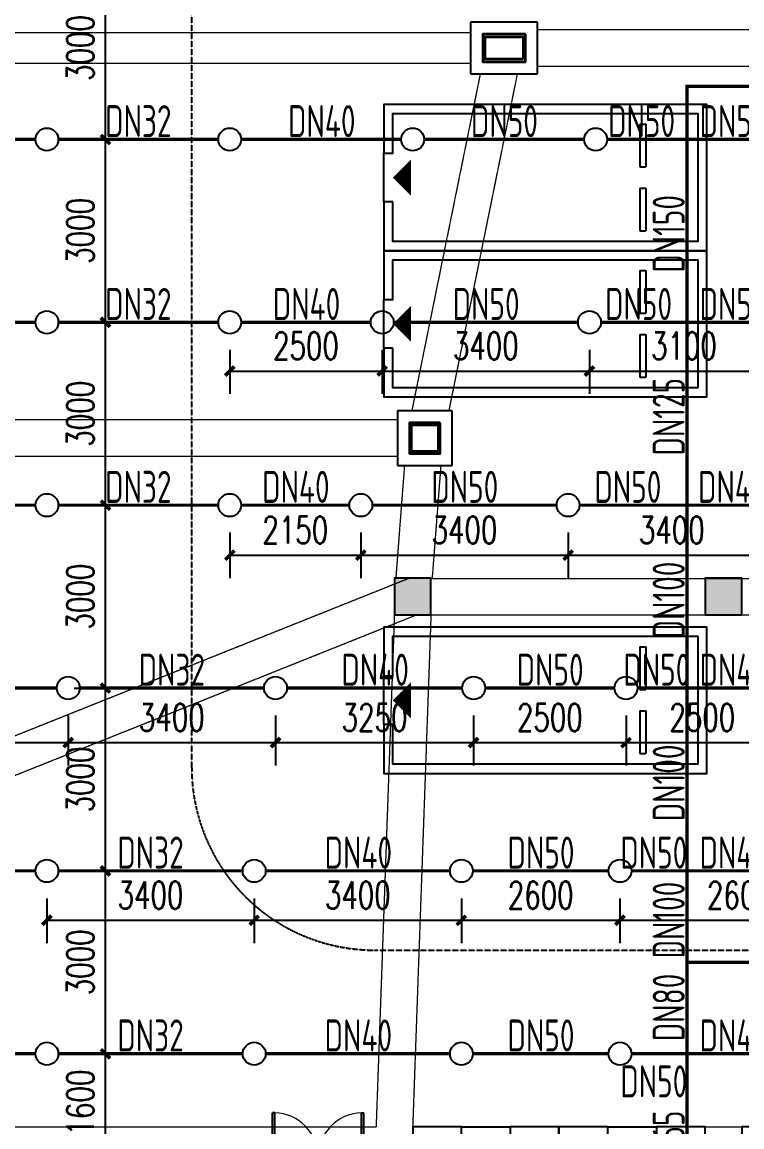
# Model space of a CAD drawing. Extents: x 6824721 to 16538177, y 2478193 to 6665639.
# Drawn here: x 8877308 to 8889114, y 2886751 to 2904876 of the extents above; entities that cross this region are included whole.
import ezdxf

# ---------------------------------------------------------------- set-up
doc = ezdxf.new("R2010")
doc.units = 0
doc.header["$LTSCALE"] = 10
doc.linetypes.add('__DASH', pattern=[0.35, 0.25, -0.1])
doc.linetypes.add('DASH', pattern=[0.35, 0.25, -0.1])
for name, color, linetype in [('0-wo', 8, 'Continuous'), ('00-停车位', 67, 'Continuous'), ('PUB_HATCH', 8, 'Continuous'), ('S-梁-虚线', 4, 'DASH'), ('W-EQUIP_喷头', 7, 'Continuous'), ('W-PIPE-喷淋中', 6, 'Continuous'), ('W-TEXT_喷淋', 7, 'Continuous'), ('W-TWT_DIM', 3, 'Continuous')]:
    doc.layers.add(name, color=color, linetype=linetype)
doc.layers.add('钢梁', color=141, linetype='Continuous', lineweight=18)
doc.styles.add('8B2_02', font='tssdeng.shx', dxfattribs={"width": 0.7, "bigfont": 'TSSDCHN.shx'})
doc.styles.add('_TCH_DIM_T3', font='SIMPLEX', dxfattribs={"width": 0.705882, "bigfont": 'GBCBIG'})
doc.dimstyles.new('_TWT_ARCH&&150', dxfattribs={"dimtxt": 446.25, "dimasz": 150, "dimexe": 375, "dimexo": 450, "dimgap": 189.375, "dimtad": 1, "dimdec": 0, "dimzin": 0, "dimdsep": 46, "dimtxsty": '_TCH_DIM_T3', "dimblk": 'ARCHTICK', "dimcen": 0.09, "dimclrt": 7, "dimazin": 2, "dimtfac": 1, "dimtdec": 0, "dimtix": 1, "dimtmove": 2, "dimatfit": 3, "dimfxl": 0, "dimtolj": 1, "dimtzin": 0, "dimarcsym": 0})

# ---------------------------------------------------------------- blocks, each defined once
blk = doc.blocks.new('车位2400x5300')
at = {"layer": '00-停车位', "color": 251}
for p, q in [((-875, -1000), (-175, -1000)), ((-875, -1100), (-875, -1000)), ((-175, -1100), (-175, -1000)), ((175, -1000), (875, -1000)), ((175, -1100), (175, -1000)), ((875, -1100), (875, -1000)), ((-875, -1100), (-175, -1100)), ((175, -1100), (875, -1100)), ((400, -5300), (-400, -5300))]:
    blk.add_line(p, q, dxfattribs=at)
blk.add_lwpolyline([(400, -5150), (400, -5300), (1200, -5300), (1200, 0), (-1200, 0), (-1200, -5300), (-400, -5300), (-400, -5150), (-1050, -5150), (-1050, -150), (1050, -150), (1050, -5150), (400, -5150)], dxfattribs=at)
blk.add_lwpolyline([(0, -5150, 0, 600, 0), (0, -4850, 600, 600, 0)], format="xyseb", dxfattribs=at)
blk = doc.blocks.new('_FZH')
blk.add_lwpolyline([(-0.5, -0.5), (0.5, -0.5), (0.5, 0.5), (-0.5, 0.5)], close=True)
at = {"layer": 'PUB_HATCH'}
blk.add_solid([(-0.5, -0.5), (0.5, -0.5), (-0.5, 0.5), (0.5, 0.5)], dxfattribs=at)
blk = doc.blocks.new('$DorLib2D$00000002')
for p, q in [((-0.5, 0), (-0.5, 0.4875)), ((-0.475, 0.4875), (-0.5, 0.4875)), ((-0.475, 0), (-0.475, 0.4875)), ((0.475, 0), (0.475, 0.4875)), ((0.475, 0.4875), (0.5, 0.4875)), ((0.5, 0), (0.5, 0.4875)), ((-0.5, 0), (-0.475, 0)), ((0.5, 0), (0.475, 0))]:
    blk.add_line(p, q)
at = {"lineweight": 13}
for centre, start, end in [((-0.4875, 0), 0, 88.53072), ((0.4875, 0), 91.46928, 180)]:
    blk.add_arc(centre, 0.4875, start, end, dxfattribs=at)
blk = doc.blocks.new('LIANGMOBAN')
at = {"layer": 'S-梁-虚线', "color": 8, "lineweight": 18}
for p, q in [((2015191, 190728), (2007166, 190728)), ((2024441, 190778), (2016291, 190778)), ((2007166, 190228), (2015191, 190228)), ((2016291, 190178), (2024416, 190178)), ((2015349, 190053), (2014227, 184528)), ((2014839, 184528), (2015961, 190053)), ((2013991, 184378), (2006991, 184378)), ((2013991, 183778), (2006991, 183778)), ((2014106, 183628), (2013964, 181778)), ((2014565, 181777), (2014708, 183628)), ((2014184, 181778), (2006996, 178903)), ((2014541, 181778), (2024391, 181778)), ((2007166, 178325), (2014299, 181178)), ((2013941, 181178), (2013641, 172778)), ((2014541, 181178), (2014241, 172778)), ((2014541, 181178), (2024391, 181178)), ((2007041, 172778), (2013641, 172778)), ((2014241, 172778), (2024416, 172778))]:
    blk.add_line(p, q, dxfattribs=at)
blk = doc.blocks.new('_ArchTick')
at = {"color": 0, "linetype": 'ByBlock', "const_width": 0.4}
blk.add_lwpolyline([(-0.5, -0.5), (0.5, 0.5)], dxfattribs=at)
blk = doc.blocks.new('*D816')
at = {"layer": 'Defpoints', "color": 0, "transparency": 16777216}
for p in [(8877714, 2890951), (8881114, 2890951), (8881114, 2890141)]:
    blk.add_point(p, dxfattribs=at)
at = {"layer": 'W-TWT_DIM', "color": 0, "lineweight": -2, "transparency": 16777216}
for p, q in [((8877714, 2890501), (8877714, 2889766)), ((8881114, 2890501), (8881114, 2889766)), ((8877714, 2890141), (8881114, 2890141))]:
    blk.add_line(p, q, dxfattribs=at)
at = {"layer": 'W-TWT_DIM', "color": 0, "lineweight": -2, "transparency": 16777216, "xscale": 150, "yscale": 150, "zscale": 150, "rotation": 180}
blk.add_blockref('_ArchTick', (8877714, 2890141), dxfattribs=at)
at = {"layer": 'W-TWT_DIM', "color": 0, "lineweight": -2, "transparency": 16777216, "xscale": 150, "yscale": 150, "zscale": 150}
blk.add_blockref('_ArchTick', (8881114, 2890141), dxfattribs=at)
at = {"layer": 'W-TWT_DIM', "color": 7, "transparency": 16777216, "insert": (8879414, 2890554), "char_height": 446.2, "attachment_point": 5, "style": '_TCH_DIM_T3'}
blk.add_mtext('\\A1;3400', dxfattribs=at)
blk = doc.blocks.new('*D817')
at = {"layer": 'Defpoints', "color": 0, "transparency": 16777216}
for p in [(8881114, 2890951), (8884514, 2890951), (8884514, 2890141)]:
    blk.add_point(p, dxfattribs=at)
at = {"layer": 'W-TWT_DIM', "color": 0, "lineweight": -2, "transparency": 16777216}
for p, q in [((8881114, 2890501), (8881114, 2889766)), ((8884514, 2890501), (8884514, 2889766)), ((8881114, 2890141), (8884514, 2890141))]:
    blk.add_line(p, q, dxfattribs=at)
at = {"layer": 'W-TWT_DIM', "color": 0, "lineweight": -2, "transparency": 16777216, "xscale": 150, "yscale": 150, "zscale": 150, "rotation": 180}
blk.add_blockref('_ArchTick', (8881114, 2890141), dxfattribs=at)
at = {"layer": 'W-TWT_DIM', "color": 0, "lineweight": -2, "transparency": 16777216, "xscale": 150, "yscale": 150, "zscale": 150}
blk.add_blockref('_ArchTick', (8884514, 2890141), dxfattribs=at)
at = {"layer": 'W-TWT_DIM', "color": 7, "transparency": 16777216, "insert": (8882814, 2890554), "char_height": 446.2, "attachment_point": 5, "style": '_TCH_DIM_T3'}
blk.add_mtext('\\A1;3400', dxfattribs=at)
blk = doc.blocks.new('*D818')
at = {"layer": 'Defpoints', "color": 0, "transparency": 16777216}
for p in [(8884514, 2890951), (8887114, 2890951), (8887114, 2890141)]:
    blk.add_point(p, dxfattribs=at)
at = {"layer": 'W-TWT_DIM', "color": 0, "lineweight": -2, "transparency": 16777216}
for p, q in [((8884514, 2890501), (8884514, 2889766)), ((8887114, 2890501), (8887114, 2889766)), ((8884514, 2890141), (8887114, 2890141))]:
    blk.add_line(p, q, dxfattribs=at)
at = {"layer": 'W-TWT_DIM', "color": 0, "lineweight": -2, "transparency": 16777216, "xscale": 150, "yscale": 150, "zscale": 150, "rotation": 180}
blk.add_blockref('_ArchTick', (8884514, 2890141), dxfattribs=at)
at = {"layer": 'W-TWT_DIM', "color": 0, "lineweight": -2, "transparency": 16777216, "xscale": 150, "yscale": 150, "zscale": 150}
blk.add_blockref('_ArchTick', (8887114, 2890141), dxfattribs=at)
at = {"layer": 'W-TWT_DIM', "color": 7, "transparency": 16777216, "insert": (8885814, 2890554), "char_height": 446.2, "attachment_point": 5, "style": '_TCH_DIM_T3'}
blk.add_mtext('\\A1;2600', dxfattribs=at)
blk = doc.blocks.new('*D819')
at = {"layer": 'Defpoints', "color": 0, "transparency": 16777216}
for p in [(8887114, 2890951), (8889714, 2890951), (8889714, 2890141)]:
    blk.add_point(p, dxfattribs=at)
at = {"layer": 'W-TWT_DIM', "color": 0, "lineweight": -2, "transparency": 16777216}
for p, q in [((8887114, 2890501), (8887114, 2889766)), ((8889714, 2890501), (8889714, 2889766)), ((8887114, 2890141), (8889714, 2890141))]:
    blk.add_line(p, q, dxfattribs=at)
at = {"layer": 'W-TWT_DIM', "color": 0, "lineweight": -2, "transparency": 16777216, "xscale": 150, "yscale": 150, "zscale": 150, "rotation": 180}
blk.add_blockref('_ArchTick', (8887114, 2890141), dxfattribs=at)
at = {"layer": 'W-TWT_DIM', "color": 0, "lineweight": -2, "transparency": 16777216, "xscale": 150, "yscale": 150, "zscale": 150}
blk.add_blockref('_ArchTick', (8889714, 2890141), dxfattribs=at)
at = {"layer": 'W-TWT_DIM', "color": 7, "transparency": 16777216, "insert": (8889081, 2890554), "char_height": 446.2, "attachment_point": 5, "style": '_TCH_DIM_T3'}
blk.add_mtext('\\A1;2600', dxfattribs=at)
blk = doc.blocks.new('*D820')
at = {"layer": 'Defpoints', "color": 0, "transparency": 16777216}
for p in [(8880714, 2896951), (8882864, 2896951), (8882864, 2896131)]:
    blk.add_point(p, dxfattribs=at)
at = {"layer": 'W-TWT_DIM', "color": 0, "lineweight": -2, "transparency": 16777216}
for p, q in [((8880714, 2896501), (8880714, 2895756)), ((8882864, 2896501), (8882864, 2895756)), ((8880714, 2896131), (8882864, 2896131))]:
    blk.add_line(p, q, dxfattribs=at)
at = {"layer": 'W-TWT_DIM', "color": 0, "lineweight": -2, "transparency": 16777216, "xscale": 150, "yscale": 150, "zscale": 150, "rotation": 180}
blk.add_blockref('_ArchTick', (8880714, 2896131), dxfattribs=at)
at = {"layer": 'W-TWT_DIM', "color": 0, "lineweight": -2, "transparency": 16777216, "xscale": 150, "yscale": 150, "zscale": 150}
blk.add_blockref('_ArchTick', (8882864, 2896131), dxfattribs=at)
at = {"layer": 'W-TWT_DIM', "color": 7, "transparency": 16777216, "insert": (8881789, 2896544), "char_height": 446.2, "attachment_point": 5, "style": '_TCH_DIM_T3'}
blk.add_mtext('\\A1;2150', dxfattribs=at)
blk = doc.blocks.new('*D821')
at = {"layer": 'Defpoints', "color": 0, "transparency": 16777216}
for p in [(8882864, 2896951), (8886264, 2896951), (8886264, 2896131)]:
    blk.add_point(p, dxfattribs=at)
at = {"layer": 'W-TWT_DIM', "color": 0, "lineweight": -2, "transparency": 16777216}
for p, q in [((8882864, 2896501), (8882864, 2895756)), ((8886264, 2896501), (8886264, 2895756)), ((8882864, 2896131), (8886264, 2896131))]:
    blk.add_line(p, q, dxfattribs=at)
at = {"layer": 'W-TWT_DIM', "color": 0, "lineweight": -2, "transparency": 16777216, "xscale": 150, "yscale": 150, "zscale": 150, "rotation": 180}
blk.add_blockref('_ArchTick', (8882864, 2896131), dxfattribs=at)
at = {"layer": 'W-TWT_DIM', "color": 0, "lineweight": -2, "transparency": 16777216, "xscale": 150, "yscale": 150, "zscale": 150}
blk.add_blockref('_ArchTick', (8886264, 2896131), dxfattribs=at)
at = {"layer": 'W-TWT_DIM', "color": 7, "transparency": 16777216, "insert": (8884564, 2896544), "char_height": 446.2, "attachment_point": 5, "style": '_TCH_DIM_T3'}
blk.add_mtext('\\A1;3400', dxfattribs=at)
blk = doc.blocks.new('*D822')
at = {"layer": 'Defpoints', "color": 0, "transparency": 16777216}
for p in [(8886264, 2896951), (8889664, 2896951), (8889664, 2896131)]:
    blk.add_point(p, dxfattribs=at)
at = {"layer": 'W-TWT_DIM', "color": 0, "lineweight": -2, "transparency": 16777216}
for p, q in [((8886264, 2896501), (8886264, 2895756)), ((8889664, 2896501), (8889664, 2895756)), ((8886264, 2896131), (8889664, 2896131))]:
    blk.add_line(p, q, dxfattribs=at)
at = {"layer": 'W-TWT_DIM', "color": 0, "lineweight": -2, "transparency": 16777216, "xscale": 150, "yscale": 150, "zscale": 150, "rotation": 180}
blk.add_blockref('_ArchTick', (8886264, 2896131), dxfattribs=at)
at = {"layer": 'W-TWT_DIM', "color": 0, "lineweight": -2, "transparency": 16777216, "xscale": 150, "yscale": 150, "zscale": 150}
blk.add_blockref('_ArchTick', (8889664, 2896131), dxfattribs=at)
at = {"layer": 'W-TWT_DIM', "color": 7, "transparency": 16777216, "insert": (8887964, 2896544), "char_height": 446.2, "attachment_point": 5, "style": '_TCH_DIM_T3'}
blk.add_mtext('\\A1;3400', dxfattribs=at)
blk = doc.blocks.new('*D824')
at = {"layer": 'Defpoints', "color": 0, "transparency": 16777216}
for p in [(8874714, 2893951), (8878064, 2893951), (8878064, 2893056)]:
    blk.add_point(p, dxfattribs=at)
at = {"layer": 'W-TWT_DIM', "color": 0, "lineweight": -2, "transparency": 16777216}
for p, q in [((8874714, 2893501), (8874714, 2892681)), ((8878064, 2893501), (8878064, 2892681)), ((8874714, 2893056), (8878064, 2893056))]:
    blk.add_line(p, q, dxfattribs=at)
at = {"layer": 'W-TWT_DIM', "color": 0, "lineweight": -2, "transparency": 16777216, "xscale": 150, "yscale": 150, "zscale": 150, "rotation": 180}
blk.add_blockref('_ArchTick', (8874714, 2893056), dxfattribs=at)
at = {"layer": 'W-TWT_DIM', "color": 0, "lineweight": -2, "transparency": 16777216, "xscale": 150, "yscale": 150, "zscale": 150}
blk.add_blockref('_ArchTick', (8878064, 2893056), dxfattribs=at)
at = {"layer": 'W-TWT_DIM', "color": 7, "transparency": 16777216, "insert": (8876389, 2893469), "char_height": 446.2, "attachment_point": 5, "style": '_TCH_DIM_T3'}
blk.add_mtext('\\A1;3350', dxfattribs=at)
blk = doc.blocks.new('*D825')
at = {"layer": 'Defpoints', "color": 0, "transparency": 16777216}
for p in [(8878064, 2893951), (8881464, 2893951), (8881464, 2893056)]:
    blk.add_point(p, dxfattribs=at)
at = {"layer": 'W-TWT_DIM', "color": 0, "lineweight": -2, "transparency": 16777216}
for p, q in [((8878064, 2893501), (8878064, 2892681)), ((8881464, 2893501), (8881464, 2892681)), ((8878064, 2893056), (8881464, 2893056))]:
    blk.add_line(p, q, dxfattribs=at)
at = {"layer": 'W-TWT_DIM', "color": 0, "lineweight": -2, "transparency": 16777216, "xscale": 150, "yscale": 150, "zscale": 150, "rotation": 180}
blk.add_blockref('_ArchTick', (8878064, 2893056), dxfattribs=at)
at = {"layer": 'W-TWT_DIM', "color": 0, "lineweight": -2, "transparency": 16777216, "xscale": 150, "yscale": 150, "zscale": 150}
blk.add_blockref('_ArchTick', (8881464, 2893056), dxfattribs=at)
at = {"layer": 'W-TWT_DIM', "color": 7, "transparency": 16777216, "insert": (8879764, 2893469), "char_height": 446.2, "attachment_point": 5, "style": '_TCH_DIM_T3'}
blk.add_mtext('\\A1;3400', dxfattribs=at)
blk = doc.blocks.new('*D826')
at = {"layer": 'Defpoints', "color": 0, "transparency": 16777216}
for p in [(8881464, 2893951), (8884714, 2893951), (8884714, 2893056)]:
    blk.add_point(p, dxfattribs=at)
at = {"layer": 'W-TWT_DIM', "color": 0, "lineweight": -2, "transparency": 16777216}
for p, q in [((8881464, 2893501), (8881464, 2892681)), ((8884714, 2893501), (8884714, 2892681)), ((8881464, 2893056), (8884714, 2893056))]:
    blk.add_line(p, q, dxfattribs=at)
at = {"layer": 'W-TWT_DIM', "color": 0, "lineweight": -2, "transparency": 16777216, "xscale": 150, "yscale": 150, "zscale": 150, "rotation": 180}
blk.add_blockref('_ArchTick', (8881464, 2893056), dxfattribs=at)
at = {"layer": 'W-TWT_DIM', "color": 0, "lineweight": -2, "transparency": 16777216, "xscale": 150, "yscale": 150, "zscale": 150}
blk.add_blockref('_ArchTick', (8884714, 2893056), dxfattribs=at)
at = {"layer": 'W-TWT_DIM', "color": 7, "transparency": 16777216, "insert": (8883089, 2893469), "char_height": 446.2, "attachment_point": 5, "style": '_TCH_DIM_T3'}
blk.add_mtext('\\A1;3250', dxfattribs=at)
blk = doc.blocks.new('*D827')
at = {"layer": 'Defpoints', "color": 0, "transparency": 16777216}
for p in [(8884714, 2893951), (8887214, 2893951), (8887214, 2893056)]:
    blk.add_point(p, dxfattribs=at)
at = {"layer": 'W-TWT_DIM', "color": 0, "lineweight": -2, "transparency": 16777216}
for p, q in [((8884714, 2893501), (8884714, 2892681)), ((8887214, 2893501), (8887214, 2892681)), ((8884714, 2893056), (8887214, 2893056))]:
    blk.add_line(p, q, dxfattribs=at)
at = {"layer": 'W-TWT_DIM', "color": 0, "lineweight": -2, "transparency": 16777216, "xscale": 150, "yscale": 150, "zscale": 150, "rotation": 180}
blk.add_blockref('_ArchTick', (8884714, 2893056), dxfattribs=at)
at = {"layer": 'W-TWT_DIM', "color": 0, "lineweight": -2, "transparency": 16777216, "xscale": 150, "yscale": 150, "zscale": 150}
blk.add_blockref('_ArchTick', (8887214, 2893056), dxfattribs=at)
at = {"layer": 'W-TWT_DIM', "color": 7, "transparency": 16777216, "insert": (8885964, 2893469), "char_height": 446.2, "attachment_point": 5, "style": '_TCH_DIM_T3'}
blk.add_mtext('\\A1;2500', dxfattribs=at)
blk = doc.blocks.new('*D828')
at = {"layer": 'Defpoints', "color": 0, "transparency": 16777216}
for p in [(8887214, 2893951), (8889714, 2893951), (8889714, 2893056)]:
    blk.add_point(p, dxfattribs=at)
at = {"layer": 'W-TWT_DIM', "color": 0, "lineweight": -2, "transparency": 16777216}
for p, q in [((8887214, 2893501), (8887214, 2892681)), ((8889714, 2893501), (8889714, 2892681)), ((8887214, 2893056), (8889714, 2893056))]:
    blk.add_line(p, q, dxfattribs=at)
at = {"layer": 'W-TWT_DIM', "color": 0, "lineweight": -2, "transparency": 16777216, "xscale": 150, "yscale": 150, "zscale": 150, "rotation": 180}
blk.add_blockref('_ArchTick', (8887214, 2893056), dxfattribs=at)
at = {"layer": 'W-TWT_DIM', "color": 0, "lineweight": -2, "transparency": 16777216, "xscale": 150, "yscale": 150, "zscale": 150}
blk.add_blockref('_ArchTick', (8889714, 2893056), dxfattribs=at)
at = {"layer": 'W-TWT_DIM', "color": 7, "transparency": 16777216, "insert": (8888464, 2893469), "char_height": 446.2, "attachment_point": 5, "style": '_TCH_DIM_T3'}
blk.add_mtext('\\A1;2500', dxfattribs=at)
blk = doc.blocks.new('*D829')
at = {"layer": 'Defpoints', "color": 0, "transparency": 16777216}
for p in [(8880714, 2899951), (8883214, 2899951), (8883214, 2899152)]:
    blk.add_point(p, dxfattribs=at)
at = {"layer": 'W-TWT_DIM', "color": 0, "lineweight": -2, "transparency": 16777216}
for p, q in [((8880714, 2899501), (8880714, 2898777)), ((8883214, 2899501), (8883214, 2898777)), ((8880714, 2899152), (8883214, 2899152))]:
    blk.add_line(p, q, dxfattribs=at)
at = {"layer": 'W-TWT_DIM', "color": 0, "lineweight": -2, "transparency": 16777216, "xscale": 150, "yscale": 150, "zscale": 150, "rotation": 180}
blk.add_blockref('_ArchTick', (8880714, 2899152), dxfattribs=at)
at = {"layer": 'W-TWT_DIM', "color": 0, "lineweight": -2, "transparency": 16777216, "xscale": 150, "yscale": 150, "zscale": 150}
blk.add_blockref('_ArchTick', (8883214, 2899152), dxfattribs=at)
at = {"layer": 'W-TWT_DIM', "color": 7, "transparency": 16777216, "insert": (8881964, 2899564), "char_height": 446.2, "attachment_point": 5, "style": '_TCH_DIM_T3'}
blk.add_mtext('\\A1;2500', dxfattribs=at)
blk = doc.blocks.new('*D830')
at = {"layer": 'Defpoints', "color": 0, "transparency": 16777216}
for p in [(8883214, 2899951), (8886614, 2899951), (8886614, 2899152)]:
    blk.add_point(p, dxfattribs=at)
at = {"layer": 'W-TWT_DIM', "color": 0, "lineweight": -2, "transparency": 16777216}
for p, q in [((8883214, 2899501), (8883214, 2898777)), ((8886614, 2899501), (8886614, 2898777)), ((8883214, 2899152), (8886614, 2899152))]:
    blk.add_line(p, q, dxfattribs=at)
at = {"layer": 'W-TWT_DIM', "color": 0, "lineweight": -2, "transparency": 16777216, "xscale": 150, "yscale": 150, "zscale": 150, "rotation": 180}
blk.add_blockref('_ArchTick', (8883214, 2899152), dxfattribs=at)
at = {"layer": 'W-TWT_DIM', "color": 0, "lineweight": -2, "transparency": 16777216, "xscale": 150, "yscale": 150, "zscale": 150}
blk.add_blockref('_ArchTick', (8886614, 2899152), dxfattribs=at)
at = {"layer": 'W-TWT_DIM', "color": 7, "transparency": 16777216, "insert": (8884914, 2899564), "char_height": 446.2, "attachment_point": 5, "style": '_TCH_DIM_T3'}
blk.add_mtext('\\A1;3400', dxfattribs=at)
blk = doc.blocks.new('*D831')
at = {"layer": 'Defpoints', "color": 0, "transparency": 16777216}
for p in [(8886614, 2899951), (8889714, 2899951), (8889714, 2899152)]:
    blk.add_point(p, dxfattribs=at)
at = {"layer": 'W-TWT_DIM', "color": 0, "lineweight": -2, "transparency": 16777216}
for p, q in [((8886614, 2899501), (8886614, 2898777)), ((8889714, 2899501), (8889714, 2898777)), ((8886614, 2899152), (8889714, 2899152))]:
    blk.add_line(p, q, dxfattribs=at)
at = {"layer": 'W-TWT_DIM', "color": 0, "lineweight": -2, "transparency": 16777216, "xscale": 150, "yscale": 150, "zscale": 150, "rotation": 180}
blk.add_blockref('_ArchTick', (8886614, 2899152), dxfattribs=at)
at = {"layer": 'W-TWT_DIM', "color": 0, "lineweight": -2, "transparency": 16777216, "xscale": 150, "yscale": 150, "zscale": 150}
blk.add_blockref('_ArchTick', (8889714, 2899152), dxfattribs=at)
at = {"layer": 'W-TWT_DIM', "color": 7, "transparency": 16777216, "insert": (8888164, 2899564), "char_height": 446.2, "attachment_point": 5, "style": '_TCH_DIM_T3'}
blk.add_mtext('\\A1;3100', dxfattribs=at)
blk = doc.blocks.new('*D1601')
at = {"layer": 'Defpoints', "color": 0, "transparency": 16777216}
for p in [(8877714, 2905951), (8878675, 2905951), (8877714, 2902951)]:
    blk.add_point(p, dxfattribs=at)
at = {"layer": 'W-TWT_DIM', "color": 0, "lineweight": -2, "transparency": 16777216}
for p, q in [((8878164, 2905951), (8879050, 2905951)), ((8878675, 2902951), (8878675, 2905951)), ((8878164, 2902951), (8879050, 2902951))]:
    blk.add_line(p, q, dxfattribs=at)
at = {"layer": 'W-TWT_DIM', "color": 0, "lineweight": -2, "transparency": 16777216, "xscale": 150, "yscale": 150, "zscale": 150}
for p, rotation in [((8878675, 2905951), 90), ((8878675, 2902951), 270)]:
    blk.add_blockref('_ArchTick', p, dxfattribs=dict(at, rotation=rotation))
at = {"layer": 'W-TWT_DIM', "color": 7, "transparency": 16777216, "insert": (8878263, 2904451), "char_height": 446.2, "attachment_point": 5, "rotation": 90, "style": '_TCH_DIM_T3'}
blk.add_mtext('\\A1;3000', dxfattribs=at)
blk = doc.blocks.new('*D1602')
at = {"layer": 'Defpoints', "color": 0, "transparency": 16777216}
for p in [(8877714, 2902951), (8878675, 2902951), (8877714, 2899951)]:
    blk.add_point(p, dxfattribs=at)
at = {"layer": 'W-TWT_DIM', "color": 0, "lineweight": -2, "transparency": 16777216}
for p, q in [((8878164, 2902951), (8879050, 2902951)), ((8878675, 2899951), (8878675, 2902951)), ((8878164, 2899951), (8879050, 2899951))]:
    blk.add_line(p, q, dxfattribs=at)
at = {"layer": 'W-TWT_DIM', "color": 0, "lineweight": -2, "transparency": 16777216, "xscale": 150, "yscale": 150, "zscale": 150}
for p, rotation in [((8878675, 2902951), 90), ((8878675, 2899951), 270)]:
    blk.add_blockref('_ArchTick', p, dxfattribs=dict(at, rotation=rotation))
at = {"layer": 'W-TWT_DIM', "color": 7, "transparency": 16777216, "insert": (8878263, 2901451), "char_height": 446.2, "attachment_point": 5, "rotation": 90, "style": '_TCH_DIM_T3'}
blk.add_mtext('\\A1;3000', dxfattribs=at)
blk = doc.blocks.new('*D1603')
at = {"layer": 'Defpoints', "color": 0, "transparency": 16777216}
for p in [(8877714, 2899951), (8878675, 2899951), (8877714, 2896951)]:
    blk.add_point(p, dxfattribs=at)
at = {"layer": 'W-TWT_DIM', "color": 0, "lineweight": -2, "transparency": 16777216}
for p, q in [((8878164, 2899951), (8879050, 2899951)), ((8878675, 2896951), (8878675, 2899951)), ((8878164, 2896951), (8879050, 2896951))]:
    blk.add_line(p, q, dxfattribs=at)
at = {"layer": 'W-TWT_DIM', "color": 0, "lineweight": -2, "transparency": 16777216, "xscale": 150, "yscale": 150, "zscale": 150}
for p, rotation in [((8878675, 2899951), 90), ((8878675, 2896951), 270)]:
    blk.add_blockref('_ArchTick', p, dxfattribs=dict(at, rotation=rotation))
at = {"layer": 'W-TWT_DIM', "color": 7, "transparency": 16777216, "insert": (8878263, 2898451), "char_height": 446.2, "attachment_point": 5, "rotation": 90, "style": '_TCH_DIM_T3'}
blk.add_mtext('\\A1;3000', dxfattribs=at)
blk = doc.blocks.new('*D1604')
at = {"layer": 'Defpoints', "color": 0, "transparency": 16777216}
for p in [(8877714, 2896951), (8878675, 2896951), (8877714, 2893951)]:
    blk.add_point(p, dxfattribs=at)
at = {"layer": 'W-TWT_DIM', "color": 0, "lineweight": -2, "transparency": 16777216}
for p, q in [((8878164, 2896951), (8879050, 2896951)), ((8878675, 2893951), (8878675, 2896951)), ((8878164, 2893951), (8879050, 2893951))]:
    blk.add_line(p, q, dxfattribs=at)
at = {"layer": 'W-TWT_DIM', "color": 0, "lineweight": -2, "transparency": 16777216, "xscale": 150, "yscale": 150, "zscale": 150}
for p, rotation in [((8878675, 2896951), 90), ((8878675, 2893951), 270)]:
    blk.add_blockref('_ArchTick', p, dxfattribs=dict(at, rotation=rotation))
at = {"layer": 'W-TWT_DIM', "color": 7, "transparency": 16777216, "insert": (8878263, 2895451), "char_height": 446.2, "attachment_point": 5, "rotation": 90, "style": '_TCH_DIM_T3'}
blk.add_mtext('\\A1;3000', dxfattribs=at)
blk = doc.blocks.new('*D1605')
at = {"layer": 'Defpoints', "color": 0, "transparency": 16777216}
for p in [(8877714, 2893951), (8878675, 2893951), (8877714, 2890951)]:
    blk.add_point(p, dxfattribs=at)
at = {"layer": 'W-TWT_DIM', "color": 0, "lineweight": -2, "transparency": 16777216}
for p, q in [((8878164, 2893951), (8879050, 2893951)), ((8878675, 2890951), (8878675, 2893951)), ((8878164, 2890951), (8879050, 2890951))]:
    blk.add_line(p, q, dxfattribs=at)
at = {"layer": 'W-TWT_DIM', "color": 0, "lineweight": -2, "transparency": 16777216, "xscale": 150, "yscale": 150, "zscale": 150}
for p, rotation in [((8878675, 2893951), 90), ((8878675, 2890951), 270)]:
    blk.add_blockref('_ArchTick', p, dxfattribs=dict(at, rotation=rotation))
at = {"layer": 'W-TWT_DIM', "color": 7, "transparency": 16777216, "insert": (8878263, 2892451), "char_height": 446.2, "attachment_point": 5, "rotation": 90, "style": '_TCH_DIM_T3'}
blk.add_mtext('\\A1;3000', dxfattribs=at)
blk = doc.blocks.new('*D1606')
at = {"layer": 'Defpoints', "color": 0, "transparency": 16777216}
for p in [(8877714, 2890951), (8878675, 2890951), (8877714, 2887951)]:
    blk.add_point(p, dxfattribs=at)
at = {"layer": 'W-TWT_DIM', "color": 0, "lineweight": -2, "transparency": 16777216}
for p, q in [((8878164, 2890951), (8879050, 2890951)), ((8878675, 2887951), (8878675, 2890951)), ((8878164, 2887951), (8879050, 2887951))]:
    blk.add_line(p, q, dxfattribs=at)
at = {"layer": 'W-TWT_DIM', "color": 0, "lineweight": -2, "transparency": 16777216, "xscale": 150, "yscale": 150, "zscale": 150}
for p, rotation in [((8878675, 2890951), 90), ((8878675, 2887951), 270)]:
    blk.add_blockref('_ArchTick', p, dxfattribs=dict(at, rotation=rotation))
at = {"layer": 'W-TWT_DIM', "color": 7, "transparency": 16777216, "insert": (8878263, 2889451), "char_height": 446.2, "attachment_point": 5, "rotation": 90, "style": '_TCH_DIM_T3'}
blk.add_mtext('\\A1;3000', dxfattribs=at)
blk = doc.blocks.new('*D1607')
at = {"layer": 'Defpoints', "color": 0, "transparency": 16777216}
for p in [(8877714, 2887951), (8878675, 2887951), (8877714, 2886351)]:
    blk.add_point(p, dxfattribs=at)
at = {"layer": 'W-TWT_DIM', "color": 0, "lineweight": -2, "transparency": 16777216}
for p, q in [((8878164, 2887951), (8879050, 2887951)), ((8878675, 2886351), (8878675, 2887951)), ((8878164, 2886351), (8879050, 2886351))]:
    blk.add_line(p, q, dxfattribs=at)
at = {"layer": 'W-TWT_DIM', "color": 0, "lineweight": -2, "transparency": 16777216, "xscale": 150, "yscale": 150, "zscale": 150}
for p, rotation in [((8878675, 2887951), 90), ((8878675, 2886351), 270)]:
    blk.add_blockref('_ArchTick', p, dxfattribs=dict(at, rotation=rotation))
at = {"layer": 'W-TWT_DIM', "color": 7, "transparency": 16777216, "insert": (8878263, 2887151), "char_height": 446.2, "attachment_point": 5, "rotation": 90, "style": '_TCH_DIM_T3'}
blk.add_mtext('\\A1;1600', dxfattribs=at)
blk = doc.blocks.new('$TwtSys$00000125')
blk.add_circle((0, 0, 0), 1)

msp = doc.modelspace()

# ---------------------------------------------------------------- hatches: boundary and pattern name
at = {"layer": 'W-PIPE-喷淋中'}
for points in [[(8888214.1, 2903824.2), (8888214.1, 2903850.5), (8888187.8, 2903850.5)], [(8888214.1, 2903824.2), (8888187.8, 2903824.2), (8888187.8, 2903850.5)]]:
    msp.add_hatch(color=256, dxfattribs=at).paths.add_polyline_path(points)

# ---------------------------------------------------------------- linework, layer by layer
at = {"layer": '0-wo', "color": 8}
for p, q in [((8885764.1, 2904876.5), (8884664.1, 2904876.5)), ((8884664.1, 2904876.5), (8884664.1, 2904026.5)), ((8885764.1, 2904026.5), (8885764.1, 2904876.5)), ((8884664.1, 2904026.5), (8885764.1, 2904026.5)), ((8884364.1, 2898501.5), (8883464.1, 2898501.5)), ((8883464.1, 2898501.5), (8883464.1, 2897601.5)), ((8884364.1, 2897601.5), (8884364.1, 2898501.5)), ((8883464.1, 2897601.5), (8884364.1, 2897601.5))]:
    msp.add_line(p, q, dxfattribs=at)
at = {"layer": '0-wo', "color": 8, "linetype": '__DASH', "ltscale": 1.5}
msp.add_lwpolyline([(8880089.1, 2937489), (8880089.1, 2892651.5, 0.4142136), (8883089.1, 2889651.5), (8894639.1, 2889651.5, 0.4142136), (8897639.1, 2892651.5), (8897639.1, 2937489, 0.4142136), (8894639.1, 2940489), (8714789.1, 2940489, 0.4142136), (8711789.1, 2937489), (8711789.1, 2879751.5, 0.4142136), (8714789.1, 2876751.5), (8724989.1, 2876751.5)], format="xyb", dxfattribs=at)
at = {"layer": '0-wo', "color": 8, "lineweight": 35}
for points in [[(8885564.1, 2904676.5), (8884864.1, 2904676.5), (8884864.1, 2904226.5), (8885564.1, 2904226.5)], [(8885564.1, 2904676.5), (8884864.1, 2904676.5), (8884864.1, 2904226.5), (8885564.1, 2904226.5)], [(8885524.1, 2904266.5), (8884904.1, 2904266.5), (8884904.1, 2904636.5), (8885524.1, 2904636.5)], [(8884164.1, 2898301.5), (8883664.1, 2898301.5), (8883664.1, 2897801.5), (8884164.1, 2897801.5)], [(8884164.1, 2898301.5), (8883664.1, 2898301.5), (8883664.1, 2897801.5), (8884164.1, 2897801.5)], [(8884134.1, 2897831.5), (8883694.1, 2897831.5), (8883694.1, 2898271.5), (8884134.1, 2898271.5)]]:
    msp.add_lwpolyline(points, close=True, dxfattribs=at)
at = {"layer": 'W-PIPE-喷淋中', "ltscale": 1.5, "const_width": 52.5}
for points in [[(8893489.1, 2903824.2), (8888214.1, 2903824.2)], [(8888214.1, 2902951.5), (8888214.1, 2903824.2)], [(8877526.6, 2902951.5), (8874901.6, 2902951.5)], [(8880526.6, 2902951.5), (8877901.6, 2902951.5)], [(8883526.6, 2902951.5), (8880901.6, 2902951.5)], [(8886526.6, 2902951.5), (8883901.6, 2902951.5)], [(8888214.1, 2902951.5), (8886901.6, 2902951.5)], [(8889526.6, 2902951.5), (8888214.1, 2902951.5)], [(8888214.1, 2899951.5), (8888214.1, 2902951.5)], [(8877526.6, 2899951.5), (8874901.6, 2899951.5)], [(8880526.6, 2899951.5), (8877901.6, 2899951.5)], [(8883026.6, 2899951.5), (8880901.6, 2899951.5)], [(8886426.6, 2899951.5), (8883401.6, 2899951.5)], [(8888214.1, 2899951.5), (8886801.6, 2899951.5)], [(8889526.6, 2899951.5), (8888214.1, 2899951.5)], [(8888214.1, 2896951.5), (8888214.1, 2899951.5)], [(8877526.6, 2896951.5), (8874901.6, 2896951.5)], [(8880526.6, 2896951.5), (8877901.6, 2896951.5)], [(8882676.6, 2896951.5), (8880901.6, 2896951.5)], [(8886076.6, 2896951.5), (8883051.6, 2896951.5)], [(8888214.1, 2896951.5), (8886451.6, 2896951.5)], [(8889476.6, 2896951.5), (8888214.1, 2896951.5)], [(8888214.1, 2893951.5), (8888214.1, 2896951.5)], [(8877876.6, 2893951.5), (8874901.6, 2893951.5)], [(8881276.6, 2893951.5), (8878251.6, 2893951.5)], [(8884526.6, 2893951.5), (8881651.6, 2893951.5)], [(8887026.6, 2893951.5), (8884901.6, 2893951.5)], [(8888214.1, 2893951.5), (8887401.6, 2893951.5)], [(8889526.6, 2893951.5), (8888214.1, 2893951.5)], [(8888214.1, 2890951.5), (8888214.1, 2893951.5)], [(8877526.6, 2890951.5), (8874901.6, 2890951.5)], [(8880926.6, 2890951.5), (8877901.6, 2890951.5)], [(8884326.6, 2890951.5), (8881301.6, 2890951.5)], [(8886926.6, 2890951.5), (8884701.6, 2890951.5)], [(8888214.1, 2890951.5), (8887301.6, 2890951.5)], [(8889526.6, 2890951.5), (8888214.1, 2890951.5)], [(8888214.1, 2889451.5), (8888214.1, 2890951.5)], [(8888214.1, 2887951.5), (8888214.1, 2889451.5)], [(8900344.7, 2889451.5), (8888214.1, 2889451.5)], [(8877526.6, 2887951.5), (8874901.6, 2887951.5)], [(8880926.6, 2887951.5), (8877901.6, 2887951.5)], [(8884326.6, 2887951.5), (8881301.6, 2887951.5)], [(8886926.6, 2887951.5), (8884701.6, 2887951.5)], [(8888214.1, 2887951.5), (8887301.6, 2887951.5)], [(8889526.6, 2887951.5), (8888214.1, 2887951.5)], [(8888214.1, 2884951.5), (8888214.1, 2887951.5)]]:
    msp.add_lwpolyline(points, dxfattribs=at)

# ---------------------------------------------------------------- block references
at = {"layer": '0-wo', "color": 8}
for p, rotation in [((8888539.1, 2902326.5), 270), ((8888539.1, 2899926.5), 270), ((8888539.1, 2893751.5), 270), ((8884914.1, 2881451.5), 180), ((8887314.1, 2881451.5), 180), ((8890314.1, 2881451.5), 180)]:
    msp.add_blockref('车位2400x5300', p, dxfattribs=dict(at, rotation=rotation))
for name, p, xscale, yscale, zscale, rotation in [('_FZH', (8883714.1, 2895451.5), 600, 600, 600, 90), ('_FZH', (8888814.1, 2895451.5), 600, 600, 600, 90), ('$DorLib2D$00000002', (8882164.1, 2886251.5), -1500, -1500, 200, 180)]:
    msp.add_blockref(name, p, dxfattribs=dict(at, xscale=xscale, yscale=yscale, zscale=zscale, rotation=rotation))
at = {"layer": 'W-EQUIP_喷头', "xscale": 187.5, "yscale": 187.5, "zscale": 187.5}
for p in [(8877714.1, 2902951.5), (8880714.1, 2902951.5), (8883714.1, 2902951.5), (8886714.1, 2902951.5), (8877714.1, 2899951.5), (8880714.1, 2899951.5), (8883214.1, 2899951.5), (8886614.1, 2899951.5), (8877714.1, 2896951.5), (8880714.1, 2896951.5), (8882864.1, 2896951.5), (8886264.1, 2896951.5), (8878064.1, 2893951.5), (8881464.1, 2893951.5), (8884714.1, 2893951.5), (8887214.1, 2893951.5), (8877714.1, 2890951.5), (8881114.1, 2890951.5), (8884514.1, 2890951.5), (8887114.1, 2890951.5), (8877714.1, 2887951.5), (8881114.1, 2887951.5), (8884514.1, 2887951.5), (8887114.1, 2887951.5)]:
    msp.add_blockref('$TwtSys$00000125', p, dxfattribs=at)
at = {"layer": '钢梁', "color": 6}
msp.add_blockref('LIANGMOBAN', (6869472.7, 2713973), dxfattribs=at)

# ---------------------------------------------------------------- texts
at = {"layer": 'W-TEXT_喷淋', "style": '8B2_02', "width": 0.7}
for s, p in [('DN32', (8878669.9, 2902989)), ('DN40', (8881669.9, 2902989)), ('DN50', (8884669.9, 2902989)), ('DN50', (8886919.9, 2902989)), ('DN50', (8888419.9, 2902989)), ('DN32', (8878669.9, 2899989)), ('DN40', (8881419.9, 2899989)), ('DN50', (8884369.9, 2899989)), ('DN50', (8886869.9, 2899989)), ('DN50', (8888419.9, 2899989)), ('DN32', (8878669.9, 2896989)), ('DN40', (8881244.9, 2896989)), ('DN50', (8884019.9, 2896989)), ('DN50', (8886694.9, 2896989)), ('DN40', (8888394.9, 2896989)), ('DN32', (8879219.9, 2893989)), ('DN40', (8882544.9, 2893989)), ('DN50', (8885419.9, 2893989)), ('DN50', (8887169.9, 2893989)), ('DN40', (8888419.9, 2893989)), ('DN32', (8878869.9, 2890989)), ('DN40', (8882269.9, 2890989)), ('DN50', (8885269.9, 2890989)), ('DN50', (8887119.9, 2890989)), ('DN40', (8888419.9, 2890989)), ('DN32', (8878869.9, 2887989)), ('DN40', (8882269.9, 2887989)), ('DN50', (8885269.9, 2887989)), ('DN40', (8888419.9, 2887989)), ('DN50', (8887119.9, 2887236.1))]:
    msp.add_text(s, height=525, dxfattribs=at).set_placement(p)
for s, p in [('DN150', (8888176.6, 2900765.9)), ('DN125', (8888176.6, 2897765.9)), ('DN100', (8888176.6, 2894765.9)), ('DN100', (8888176.6, 2891765.9)), ('DN100', (8888176.6, 2889515.9)), ('DN80', (8888176.6, 2888157.3)), ('DN65', (8888176.6, 2885907.3))]:
    msp.add_text(s, height=525, rotation=90, dxfattribs=at).set_placement(p)

# ---------------------------------------------------------------- dimensions: what is measured, and where the dimension line sits
at = {"layer": 'W-TWT_DIM'}
for p1, p2, distance, picture, middle in [((8877714.1, 2902951.5), (8877714.1, 2905951.5), -961.3, '*D1601', (8878262.9, 2904451.5)), ((8877714.1, 2899951.5), (8877714.1, 2902951.5), -961.3, '*D1602', (8878262.9, 2901451.5)), ((8877714.1, 2896951.5), (8877714.1, 2899951.5), -961.3, '*D1603', (8878262.9, 2898451.5)), ((8880714.1, 2899951.5), (8883214.1, 2899951.5), -799.9, '*D829', (8881964.1, 2899564)), ((8883214.1, 2899951.5), (8886614.1, 2899951.5), -799.9, '*D830', (8884914.1, 2899564)), ((8886614.1, 2899951.5), (8889714.1, 2899951.5), -799.9, '*D831', (8888164.1, 2899564)), ((8877714.1, 2893951.5), (8877714.1, 2896951.5), -961.3, '*D1604', (8878262.9, 2895451.5)), ((8880714.1, 2896951.5), (8882864.1, 2896951.5), -820.1, '*D820', (8881789.1, 2896543.9)), ((8882864.1, 2896951.5), (8886264.1, 2896951.5), -820.1, '*D821', (8884564.1, 2896543.9)), ((8886264.1, 2896951.5), (8889664.1, 2896951.5), -820.1, '*D822', (8887964.1, 2896543.9)), ((8877714.1, 2890951.5), (8877714.1, 2893951.5), -961.3, '*D1605', (8878262.9, 2892451.5)), ((8874714.1, 2893951.5), (8878064.1, 2893951.5), -895.4, '*D824', (8876389.1, 2893468.6)), ((8878064.1, 2893951.5), (8881464.1, 2893951.5), -895.4, '*D825', (8879764.1, 2893468.6)), ((8881464.1, 2893951.5), (8884714.1, 2893951.5), -895.4, '*D826', (8883089.1, 2893468.6)), ((8884714.1, 2893951.5), (8887214.1, 2893951.5), -895.4, '*D827', (8885964.1, 2893468.6)), ((8887214.1, 2893951.5), (8889714.1, 2893951.5), -895.4, '*D828', (8888464.1, 2893468.6)), ((8877714.1, 2890951.5), (8881114.1, 2890951.5), -810.1, '*D816', (8879414.1, 2890553.9)), ((8877714.1, 2887951.5), (8877714.1, 2890951.5), -961.3, '*D1606', (8878262.9, 2889451.5)), ((8881114.1, 2890951.5), (8884514.1, 2890951.5), -810.1, '*D817', (8882814.1, 2890553.9)), ((8884514.1, 2890951.5), (8887114.1, 2890951.5), -810.1, '*D818', (8885814.1, 2890553.9)), ((8877714.1, 2886351.5), (8877714.1, 2887951.5), -961.3, '*D1607', (8878262.9, 2887151.5))]:
    dim = msp.add_aligned_dim(p1=p1, p2=p2, distance=distance, dimstyle='_TWT_ARCH&&150', dxfattribs=at)
    dim.commit()
    dim.dimension.update_dxf_attribs({"geometry": picture, "text_midpoint": middle})
dim = msp.add_linear_dim(base=(8889714.1, 2890141.4), p1=(8887114.1, 2890951.5), p2=(8889714.1, 2890951.5), angle=0, dimstyle='_TWT_ARCH&&150', dxfattribs=at)
dim.commit()
dim.dimension.update_dxf_attribs({"geometry": '*D819', "text_midpoint": (8889081.3, 2890553.9), "dimtype": 129})

doc.saveas('drawing.dxf')
